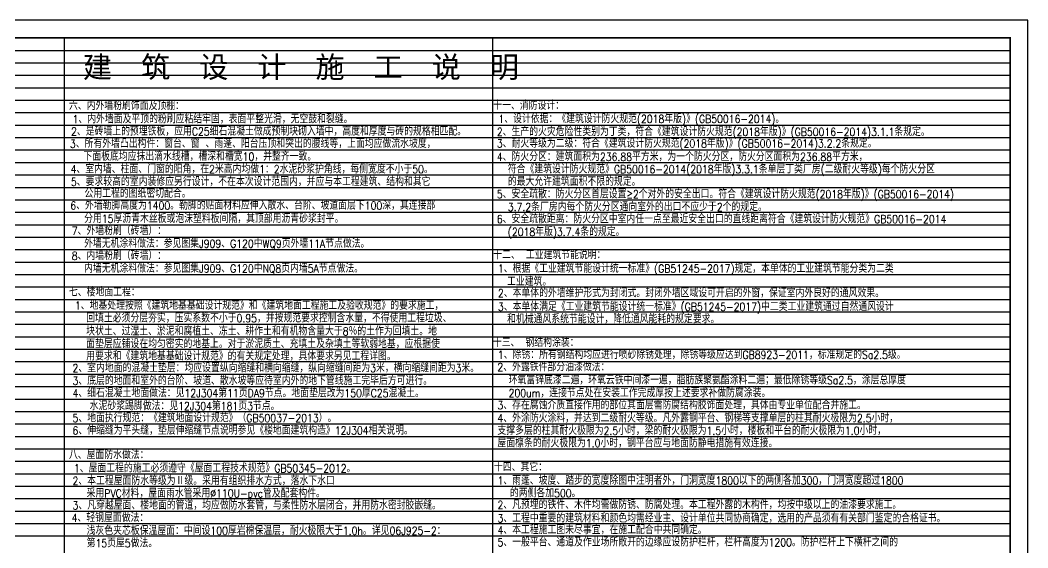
# Model space of a CAD drawing. Extents: x 4796190 to 4921527, y -485691 to -238224.
# Drawn here: x 4848712 to 4905377, y -330052 to -300384 of the extents above; entities that cross this region are included whole.
import ezdxf

# ---------------------------------------------------------------- set-up
doc = ezdxf.new("R2010")
doc.units = 0
doc.header["$LTSCALE"] = 1000
doc.header["$MEASUREMENT"] = 0
doc.layers.get('0').update_dxf_attribs({"linetype": 'CONTINUOUS'})
doc.layers.add('PUB_TITLE', color=4, linetype='CONTINUOUS')
doc.layers.add('图层线', color=8, linetype='CONTINUOUS')
doc.styles.add('HZ1', font='txt.shx', dxfattribs={"bigfont": 'hzdx.shx'})
doc.styles.add('宋体', font='', dxfattribs={"width": 0.7})
doc.styles.get('宋体').set_extended_font_data('SimSun')

msp = doc.modelspace()

# ---------------------------------------------------------------- linework, layer by layer
at = {"layer": 'PUB_TITLE'}
msp.add_lwpolyline([(4821277.2, -359783.9), (4905377.2, -359783.9), (4905377.2, -300383.9), (4821277.2, -300383.9)], close=True, dxfattribs=at)
at = {"layer": 'PUB_TITLE', "const_width": 100}
msp.add_lwpolyline([(4823777.2, -358783.9), (4904377.2, -358783.9), (4904377.2, -301383.9), (4823777.2, -301383.9)], close=True, dxfattribs=at)
at = {"layer": '图层线'}
for p, q in [((4823777.2, -301383.9), (4904377.2, -301383.9)), ((4851208.4, -358783.9), (4851208.4, -301383.9)), ((4875298.3, -358783.9), (4875298.3, -301383.9)), ((4823777.2, -302083.9), (4904377.2, -302083.9)), ((4823777.2, -302783.9), (4904377.2, -302783.9)), ((4823777.2, -303483.9), (4904377.2, -303483.9)), ((4823777.2, -304183.9), (4904377.2, -304183.9)), ((4823777.2, -304883.9), (4904377.2, -304883.9)), ((4823777.2, -305583.9), (4904377.2, -305583.9)), ((4823777.2, -306283.9), (4904377.2, -306283.9)), ((4823777.2, -306983.9), (4904377.2, -306983.9)), ((4823777.2, -307683.9), (4904377.2, -307683.9)), ((4823777.2, -308383.9), (4904377.2, -308383.9)), ((4823777.2, -309083.9), (4904377.2, -309083.9)), ((4823777.2, -309783.9), (4904377.2, -309783.9)), ((4823777.2, -310483.9), (4904377.2, -310483.9)), ((4823777.2, -311183.9), (4904377.2, -311183.9)), ((4823777.2, -311883.9), (4904377.2, -311883.9)), ((4823777.2, -312583.9), (4904377.2, -312583.9)), ((4823777.2, -313283.9), (4904377.2, -313283.9)), ((4823777.2, -313983.9), (4904377.2, -313983.9)), ((4823777.2, -314683.9), (4904377.2, -314683.9)), ((4823777.2, -315383.9), (4904377.2, -315383.9)), ((4823777.2, -316083.9), (4904377.2, -316083.9)), ((4823777.2, -316783.9), (4904377.2, -316783.9)), ((4823777.2, -317483.9), (4904377.2, -317483.9)), ((4823777.2, -318183.9), (4904377.2, -318183.9)), ((4823777.2, -318883.9), (4904377.2, -318883.9)), ((4823777.2, -319583.9), (4904377.2, -319583.9)), ((4823777.2, -320283.9), (4904377.2, -320283.9)), ((4823777.2, -320983.9), (4904377.2, -320983.9)), ((4823777.2, -321683.9), (4904377.2, -321683.9)), ((4823777.2, -322383.9), (4904377.2, -322383.9)), ((4823777.2, -323083.9), (4904377.2, -323083.9)), ((4823777.2, -323783.9), (4904377.2, -323783.9)), ((4823777.2, -324483.9), (4904377.2, -324483.9)), ((4823777.2, -325183.9), (4904377.2, -325183.9)), ((4823777.2, -325883.9), (4904377.2, -325883.9)), ((4823777.2, -326583.9), (4904377.2, -326583.9)), ((4823777.2, -327283.9), (4904377.2, -327283.9)), ((4823777.2, -327983.9), (4904377.2, -327983.9)), ((4823777.2, -328683.9), (4904377.2, -328683.9)), ((4823777.2, -329383.9), (4904377.2, -329383.9))]:
    msp.add_line(p, q, dxfattribs=at)

# ---------------------------------------------------------------- texts
at = {"style": '宋体'}
msp.add_text('建  筑  设  计  施  工  说  明', height=1200, dxfattribs=at).set_placement((4852242.4, -303618.6))
at = {"color": 6, "style": 'HZ1', "width": 0.85}
for s, p in [('六、内外墙粉刷饰面及顶棚：', (4851456.8, -305427.8)), ('十一、消防设计：', (4875317, -305415)), ('十二、 工业建筑节能说明：', (4875317, -313815)), ('七、楼地面工程：', (4851456.8, -315907.6)), ('十三、 钢结构涂装：', (4875296.7, -318745.8)), ('八、屋面防水做法：', (4851456.8, -325056.7)), ('十四、其它：', (4875354.3, -325746.9))]:
    msp.add_text(s, height=450, dxfattribs=at).set_placement(p)
at = {"color": 4, "style": 'HZ1', "width": 0.85}
for s, p in [('1、内外墙面及平顶的粉刷应粘结牢固，表面平整光滑，无空鼓和裂缝。', (4851656.8, -306177.8)), ('1、设计依据：《建筑设计防火规范(2018年版)》(GB50016-2014)。', (4875607.6, -306165)), ('2、是砖墙上的预埋铁板，应用C25细石混凝土做成预制块砌入墙中，高度和厚度与砖的规格相匹配。', (4851575.8, -306868.2)), ('2、生产的火灾危险性类别为丁类，符合《建筑设计防火规范(2018年版)》(GB50016-2014)3.1.1条规定。', (4875517, -306891.9)), ('3、所有外墙凸出构件：窗台、窗 、雨蓬、阳台压顶和突出的腰线等，上面均应做流水坡度，', (4851510.2, -307558.6)), ('3、耐火等级为二级：符合《建筑设计防火规范(2018年版)》(GB50016-2014)3.2.2条规定。', (4875517, -307544.7)), ('下面板底均应抹出滴水线槽，槽深和槽宽10，并整齐一致。', (4852273.1, -308283.9)), ('4、防火分区：建筑面积为236.88平方米，为一个防火分区，防火分区面积为236.88平方米，', (4875517, -308298.4)), ('4、室内墙、柱面、门窗的阳角，在2米高内均做1：2水泥砂浆护角线，每侧宽度不小于50。', (4851549.6, -308992.3)), ('符合《建筑设计防火规范》GB50016-2014(2018年版)3.3.1条单层丁类厂房(二级耐火等级)每个防火分区', (4876135.2, -308993.1)), ('5、要求较高的室内装修应另行设计，不在本次设计范围内，并应与本工程建筑、结构和其它', (4851567.4, -309701.5)), ('的最大允许建筑面积不限的规定。', (4876135.2, -309693.1)), ('公用工程的图纸密切配合。', (4852330.6, -310361.6)), ('5、安全疏散：防火分区首层设置≥2个对外的安全出口。符合《建筑设计防火规范(2018年版)》(GB50016-2014)', (4875517, -310396)), ('6、外墙勒脚高度为1400。勒脚的贴面材料应伸入散水、台阶、坡道面层下100深，其连接部', (4851532.9, -311032)), ('3.7.2条厂房内每个防火分区通向室外的出口不应少于2个的规定。', (4876135.2, -311115.2)), ('分用15厚沥青木丝板或泡沫塑料板间隔，其顶部用沥青砂浆封平。', (4852309.4, -311776.3)), ('6、安全疏散距离：防火分区中室内任一点至最近安全出口的直线距离符合《建筑设计防火规范》GB50016-2014', (4875517, -311796)), ('7、外墙粉刷（砖墙）：', (4851615.1, -312457.2)), ('(2018年版)3.7.4条的规定。', (4876135.2, -312515.2)), ('外墙无机涂料做法：参见图集J909、G120中WQ9页外墙11A节点做法。', (4852309.4, -313176.3)), ('8、内墙粉刷（砖墙）：', (4851615.1, -313857.2)), ('内墙无机涂料做法：参见图集J909、G120中NQ8页内墙5A节点做法。', (4852309.4, -314576.3)), ('1、根据《工业建筑节能设计统一标准》(GB51245-2017)规定，本单体的工业建筑节能分类为二类', (4875578.4, -314578.9)), ('工业建筑。', (4876093.5, -315314.4)), ('2、本单体的外墙维护形式为封闭式。封闭外墙区域设可开启的外窗，保证室内外良好的通风效果。', (4875578.4, -315955.3)), ('1、地基处理按照《建筑地基基础设计规范》和《建筑地面工程施工及验收规范》的要求施工，', (4851791.7, -316657.6)), ('3、本单体满足《工业建筑节能设计统一标准》(GB51245-2017)中二类工业建筑通过自然通风设计', (4875578.4, -316724.8)), ('回填土必须分层夯实，压实系数不小于0.95，并按规范要求控制含水量，不得使用工程垃圾、', (4852427.4, -317369.9)), ('和机械通风系统节能设计，降低通风能耗的规定要求。', (4876093.5, -317421.4)), ('块状土、过湿土、淤泥和腐植土、冻土、耕作土和有机物含量大于8％的土作为回填土。地', (4852427.4, -318105.8)), ('面垫层应铺设在均匀密实的地基上。对于淤泥质土、充填土及杂填土等软弱地基，应根据使', (4852427.4, -318818.1)), ('用要求和《建筑地基基础设计规范》的有关规定处理，具体要求另见工程详图。', (4852427.4, -319506.9)), ('1、除锈：所有钢结构均应进行喷砂除锈处理，除锈等级应达到GB8923-2011，标准规定的Sa2.5级。', (4875576.8, -319426.1)), ('2、室内地面的混凝土垫层：均应设置纵向缩缝和横向缩缝，纵向缩缝间距为3米，横向缩缝间距为3米。', (4851656.8, -320172.1)), ('2、外露铁件部分油漆做法：', (4875551.4, -320116.6)), ('3、底层的地面和室外的台阶、坡道、散水坡等应待室内外的地下管线施工完毕后方可进行。', (4851656.8, -320886.8)), ('环氧富锌底漆二遍，环氧云铁中间漆一遍，脂肪族聚氨酯涂料二遍；最低除锈等级Sa2.5，涂层总厚度', (4876180.4, -320851.2)), ('4、细石混凝土地面做法：见12J304第11页DA9节点。地面垫层改为150厚C25混凝土。', (4851656.8, -321581.1)), ('200um，连接节点处在安装工作完成厚按上述要求补做防腐涂装。', (4876180.4, -321576.9)), ('水泥砂浆踢脚做法：见12J304第181页3节点。', (4852622.6, -322306.9)), ('3、存在腐蚀介质直接作用的部位其面层需防腐结构胶饰面处理，具体由专业单位配合并施工。', (4875551.4, -322263.5)), ('5、地面执行规范：《建筑地面设计规范》（GB50037-2013）。', (4851656.8, -322981.1)), ('4、外涂防火涂料，并达到二级耐火等级。凡外露钢平台、钢梯等支撑单层的柱其耐火极限为2.5小时，', (4875551.4, -322992.3)), ('6、伸缩缝为平头缝，垫层伸缩缝节点说明参见《楼地面建筑构造》12J304相关说明。', (4851656.8, -323681.1)), ('支撑多层的柱其耐火极限为2.5小时，梁的耐火极限为1.5小时，楼板和平台的耐火极限为1.0小时，', (4875551.4, -323692.3)), ('屋面檩条的耐火极限为1.0小时，钢平台应与地面防静电措施有效连接。', (4875551.4, -324392.3)), ('1、屋面工程的施工必须遵守《屋面工程技术规范》GB50345-2012。', (4851735.5, -325806.7)), ('2、本工程屋面防水等级为Ⅱ级。采用有组织排水方式，落水下水口', (4851656.8, -326514.4)), ('1、雨蓬、坡度、踏步的宽度除图中注明者外，门洞宽度1800以下的两侧各加300，门洞宽度超过1800', (4875554.3, -326496.9)), ('采用PVC材料，屋面雨水管采用%%C110U-pvc管及配套构件。', (4852449.8, -327218.2)), ('的两侧各加500。', (4876250.5, -327205.4)), ('3、凡穿越屋面、楼地面的管道，均应做防水套管，与柔性防水层闭合，并用防水密封胶嵌缝。', (4851656.8, -327890.7)), ('2、凡预埋的铁件、木件均需做防锈、防腐处理。本工程外露的木构件，均按中级以上的油漆要求施工。', (4875554.3, -327864.1)), ('4、轻钢屋面做法：', (4851609, -328593.2)), ('3、工程中重要的建筑材料和颜色均需经业主、设计单位共同协商确定，选用的产品须有有关部门鉴定的合格证书。', (4875554.3, -328618.5)), ('浅灰色夹芯板保温屋面：中间设100厚岩棉保温层，耐火极限大于1.0h。详见06J925-2：', (4852449.8, -329318.2)), ('4、本工程施工图未尽事宜，在施工配合中共同确定。', (4875554.3, -329275.5)), ('第15页屋5做法。', (4852449.8, -330018.2)), ('5、一般平台、通道及作业场所敞开的边缘应设防护栏杆，栏杆高度为1200。防护栏杆上下横杆之间的', (4875554.3, -329968))]:
    msp.add_text(s, height=450, dxfattribs=at).set_placement(p)

doc.saveas('drawing.dxf')
